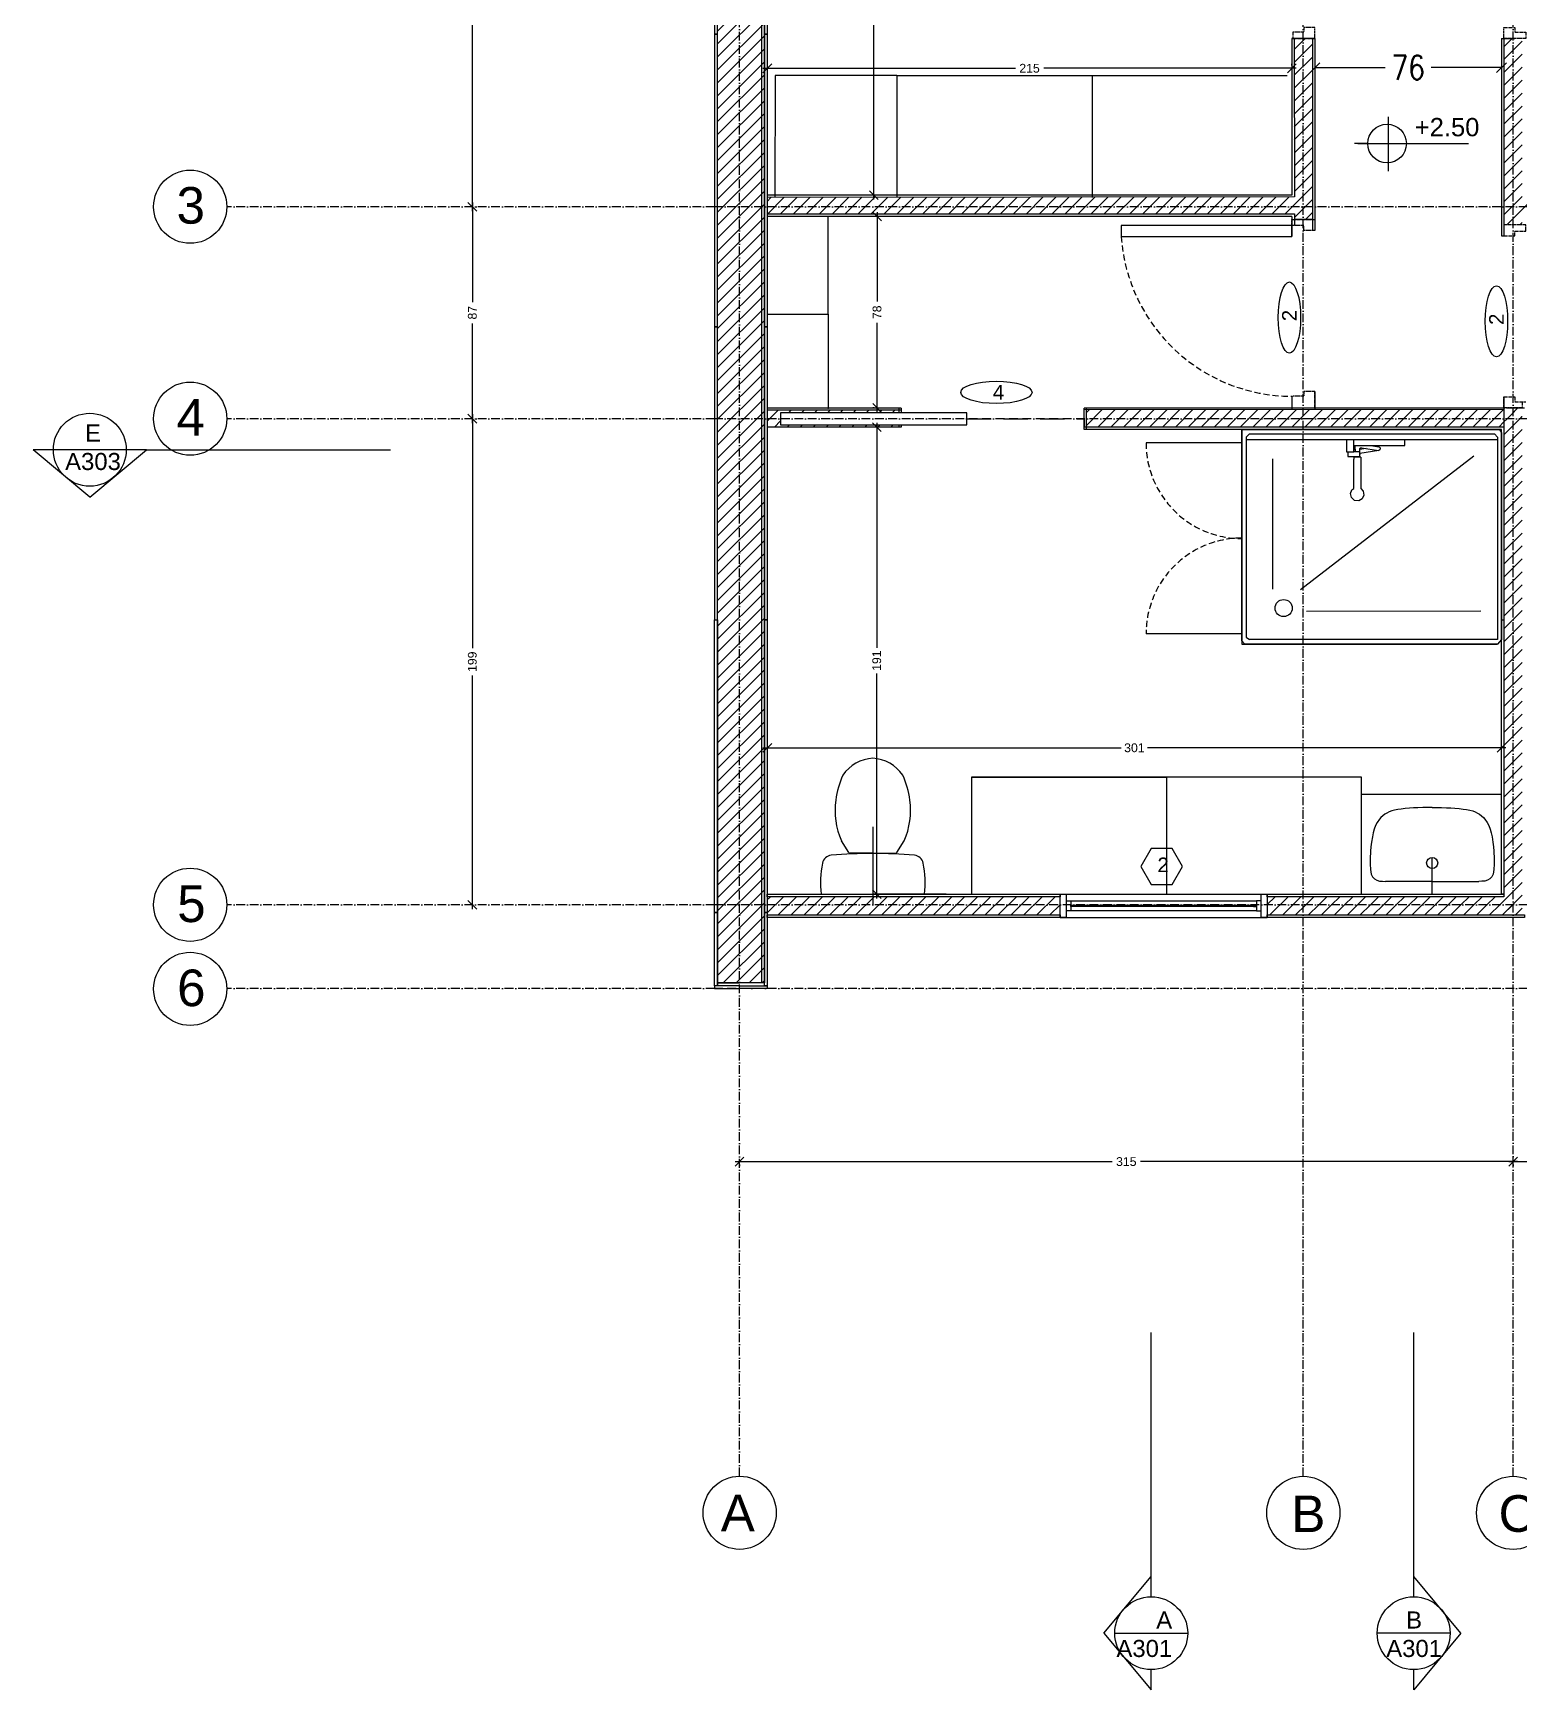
# Model space of a CAD drawing. Header units: centimetres. Extents: x -1332 to 7887, y -608 to 4152.
# Drawn here: x 3345 to 3954, y -608 to 71 of the extents above; entities that cross this region are included whole.
import ezdxf

# ---------------------------------------------------------------- set-up
doc = ezdxf.new("R2010")
doc.units = ezdxf.units.CM
doc.header["$MEASUREMENT"] = 0
for name, pattern in [('ACAD_ISO10W100', [18, 12, -3, 0, -3]), ('CENTER', [2, 1.25, -0.25, 0.25, -0.25]), ('HIDDEN', [0.375, 0.25, -0.125])]:
    doc.linetypes.add(name, pattern=pattern)
doc.layers.get('DEFPOINTS').update_dxf_attribs({"color": 210})
doc.layers.add('ARREDI', color=252, linetype='Continuous', lineweight=18)
doc.layers.add('NUMERAZIONE', color=30, linetype='Continuous', lineweight=5)
for name, color, linetype in [('INFISSI', 130, 'Continuous'), ('quote nuove', 253, 'Continuous'), ('STRUTTURA', 7, 'Continuous')]:
    doc.layers.add(name, color=color, linetype=linetype)
doc.styles.add('ARIAL', font='Arial.ttf')
doc.styles.add('E-ROMANS', font='romans.shx', dxfattribs={"width": 0.8})
doc.styles.get("Standard").update_dxf_attribs({"font": 'Arial.ttf'})
doc.dimstyles.new('Copia di 1', dxfattribs={"dimscale": 0.001, "dimtxt": 10000, "dimasz": 4000, "dimexe": 100, "dimexo": 10000, "dimgap": 0.1, "dimtad": 0, "dimtoh": 1, "dimdec": 0, "dimzin": 0, "dimdsep": 46, "dimtxsty": 'E-ROMANS', "dimblk": 'OBLIQUE', "dimcen": 1.2, "dimclrd": 256, "dimclre": 256, "dimclrt": 256, "dimadec": 0, "dimazin": 0, "dimtfac": 1, "dimtdec": 0, "dimtmove": 1, "dimatfit": 3, "dimldrblk": 'OPEN90', "dimfxl": 1, "dimtfill": 1, "dimtolj": 1, "dimtzin": 0, "dimlwd": 0, "dimarcsym": 0})
doc.dimstyles.new('TICK_36', dxfattribs={"dimtxt": 3.6, "dimasz": 3.6, "dimexe": 1.8, "dimexo": 1.2, "dimgap": 1.8, "dimtad": 0, "dimdec": 0, "dimzin": 0, "dimdsep": 46, "dimtxsty": 'ARIAL', "dimblk": 'OBLIQUE', "dimcen": 1.8, "dimdle": 1.8, "dimclrd": 256, "dimclrt": 256, "dimadec": 0, "dimazin": 0, "dimtfac": 1, "dimtdec": 0, "dimtmove": 1, "dimatfit": 3, "dimldrblk": 'OPEN90', "dimfxl": 1, "dimtfill": 1, "dimtolj": 1, "dimtzin": 0, "dimarcsym": 0})

# ---------------------------------------------------------------- blocks, each defined once
blk = doc.blocks.new('_Oblique')
at = {"color": 0, "linetype": 'ByBlock', "lineweight": -2}
blk.add_line((-0.5, -0.5), (0.5, 0.5), dxfattribs=at)
blk = doc.blocks.new('*D127')
at = {"layer": 'DEFPOINTS', "color": 0, "transparency": 16777216}
for p in [(3634.5, -391.09), (3951.65, -391.09), (3951.65, -391.09)]:
    blk.add_point(p, dxfattribs=at)
at = {"layer": 'quote nuove', "lineweight": -2, "transparency": 16777216}
for p, q in [((3632.7, -391.09), (3787.29, -391.09)), ((3953.45, -391.09), (3798.87, -391.09))]:
    blk.add_line(p, q, dxfattribs=at)
at = {"layer": 'quote nuove', "color": 0, "lineweight": -2, "transparency": 16777216}
for p, q in [((3634.5, -392.29), (3634.5, -392.89)), ((3951.65, -389.89), (3951.65, -389.29))]:
    blk.add_line(p, q, dxfattribs=at)
at = {"layer": 'quote nuove', "lineweight": -2, "transparency": 16777216, "xscale": 3.6, "yscale": 3.6, "zscale": 3.6, "rotation": 180}
blk.add_blockref('_Oblique', (3634.5, -391.09), dxfattribs=at)
at = {"layer": 'quote nuove', "lineweight": -2, "transparency": 16777216, "xscale": 3.6, "yscale": 3.6, "zscale": 3.6}
blk.add_blockref('_Oblique', (3951.65, -391.09), dxfattribs=at)
at = {"layer": 'quote nuove', "lineweight": 0, "transparency": 16777216, "insert": (3793.08, -391.09), "char_height": 3.6, "attachment_point": 5, "style": 'ARIAL', "bg_fill": 3, "box_fill_scale": 1.25, "bg_fill_color": 256, "bg_fill_true_color": 13158600, "bg_fill_transparency": 0}
blk.add_mtext('\\A1;315', dxfattribs=at)
blk = doc.blocks.new('_Open90')
at = {"color": 0, "linetype": 'ByBlock', "lineweight": -2}
for p, q in [((0, 0), (-1, 0)), ((-0.5, 0.5), (0, 0)), ((0, 0), (-0.5, -0.5))]:
    blk.add_line(p, q, dxfattribs=at)
blk = doc.blocks.new('*D128')
at = {"layer": 'DEFPOINTS', "color": 0, "transparency": 16777216}
for p in [(3951.65, -391.09), (4264.42, -391.09), (4264.42, -391.09)]:
    blk.add_point(p, dxfattribs=at)
at = {"layer": 'quote nuove', "lineweight": -2, "transparency": 16777216}
for p, q in [((3949.85, -391.09), (4102.25, -391.09)), ((4266.22, -391.09), (4113.83, -391.09))]:
    blk.add_line(p, q, dxfattribs=at)
at = {"layer": 'quote nuove', "color": 0, "lineweight": -2, "transparency": 16777216}
for p, q in [((3951.65, -392.29), (3951.65, -392.89)), ((4264.42, -389.89), (4264.42, -389.29))]:
    blk.add_line(p, q, dxfattribs=at)
at = {"layer": 'quote nuove', "lineweight": -2, "transparency": 16777216, "xscale": 3.6, "yscale": 3.6, "zscale": 3.6, "rotation": 180}
blk.add_blockref('_Oblique', (3951.65, -391.09), dxfattribs=at)
at = {"layer": 'quote nuove', "lineweight": -2, "transparency": 16777216, "xscale": 3.6, "yscale": 3.6, "zscale": 3.6}
blk.add_blockref('_Oblique', (4264.42, -391.09), dxfattribs=at)
at = {"layer": 'quote nuove', "lineweight": 0, "transparency": 16777216, "insert": (4108.04, -391.09), "char_height": 3.6, "attachment_point": 5, "style": 'ARIAL', "bg_fill": 3, "box_fill_scale": 1.25, "bg_fill_color": 256, "bg_fill_true_color": 13158600, "bg_fill_transparency": 0}
blk.add_mtext('\\A1;315', dxfattribs=at)
blk = doc.blocks.new('*D129')
at = {"layer": 'DEFPOINTS', "color": 0, "transparency": 16777216}
for p in [(3524.98, -86.59), (3524.98, -86.59), (3524.98, -285.84)]:
    blk.add_point(p, dxfattribs=at)
at = {"layer": 'quote nuove', "lineweight": -2, "transparency": 16777216}
for p, q in [((3524.98, -84.79), (3524.98, -180.6)), ((3524.98, -287.64), (3524.98, -191.83))]:
    blk.add_line(p, q, dxfattribs=at)
at = {"layer": 'quote nuove', "color": 0, "lineweight": -2, "transparency": 16777216}
for p, q in [((3526.18, -86.59), (3526.78, -86.59)), ((3523.78, -285.84), (3523.18, -285.84))]:
    blk.add_line(p, q, dxfattribs=at)
at = {"layer": 'quote nuove', "lineweight": -2, "transparency": 16777216, "xscale": 3.6, "yscale": 3.6, "zscale": 3.6}
for p, rotation in [((3524.98, -86.59), 90), ((3524.98, -285.84), 270)]:
    blk.add_blockref('_Oblique', p, dxfattribs=dict(at, rotation=rotation))
at = {"layer": 'quote nuove', "lineweight": 0, "transparency": 16777216, "insert": (3524.98, -186.21), "char_height": 3.6, "attachment_point": 5, "rotation": 90, "style": 'ARIAL', "bg_fill": 3, "box_fill_scale": 1.25, "bg_fill_color": 256, "bg_fill_true_color": 13158600, "bg_fill_transparency": 0}
blk.add_mtext('\\A1;199', dxfattribs=at)
blk = doc.blocks.new('*D130')
at = {"layer": 'DEFPOINTS', "color": 0, "transparency": 16777216}
for p in [(3524.98, 0.29), (3524.98, 0.29), (3524.98, -86.59)]:
    blk.add_point(p, dxfattribs=at)
at = {"layer": 'quote nuove', "color": 0, "lineweight": -2, "transparency": 16777216}
for p, q in [((3523.78, 0.29), (3523.18, 0.29)), ((3523.78, -86.59), (3523.18, -86.59))]:
    blk.add_line(p, q, dxfattribs=at)
at = {"layer": 'quote nuove', "lineweight": -2, "transparency": 16777216}
for p, q in [((3524.98, 2.09), (3524.98, -38.77)), ((3524.98, -88.39), (3524.98, -47.53))]:
    blk.add_line(p, q, dxfattribs=at)
at = {"layer": 'quote nuove', "lineweight": -2, "transparency": 16777216, "xscale": 3.6, "yscale": 3.6, "zscale": 3.6}
for p, rotation in [((3524.98, 0.29), 90), ((3524.98, -86.59), 270)]:
    blk.add_blockref('_Oblique', p, dxfattribs=dict(at, rotation=rotation))
at = {"layer": 'quote nuove', "lineweight": 0, "transparency": 16777216, "insert": (3524.98, -43.15), "char_height": 3.6, "attachment_point": 5, "rotation": 90, "style": 'ARIAL', "bg_fill": 3, "box_fill_scale": 1.25, "bg_fill_color": 256, "bg_fill_true_color": 13158600, "bg_fill_transparency": 0}
blk.add_mtext('\\A1;87', dxfattribs=at)
blk = doc.blocks.new('*D131')
at = {"layer": 'DEFPOINTS', "color": 0, "transparency": 16777216}
for p in [(3524.98, 405.96), (3524.98, 405.96), (3524.98, 0.29)]:
    blk.add_point(p, dxfattribs=at)
at = {"layer": 'quote nuove', "lineweight": -2, "transparency": 16777216}
for p, q in [((3524.98, 407.76), (3524.98, 208.97)), ((3524.98, -1.51), (3524.98, 197.28))]:
    blk.add_line(p, q, dxfattribs=at)
at = {"layer": 'quote nuove', "color": 0, "lineweight": -2, "transparency": 16777216}
for p, q in [((3523.78, 405.96), (3523.18, 405.96)), ((3526.18, 0.29), (3526.78, 0.29))]:
    blk.add_line(p, q, dxfattribs=at)
at = {"layer": 'quote nuove', "lineweight": -2, "transparency": 16777216, "xscale": 3.6, "yscale": 3.6, "zscale": 3.6}
for p, rotation in [((3524.98, 405.96), 90), ((3524.98, 0.29), 270)]:
    blk.add_blockref('_Oblique', p, dxfattribs=dict(at, rotation=rotation))
at = {"layer": 'quote nuove', "lineweight": 0, "transparency": 16777216, "insert": (3524.98, 203.12), "char_height": 3.6, "attachment_point": 5, "rotation": 90, "style": 'ARIAL', "bg_fill": 3, "box_fill_scale": 1.25, "bg_fill_color": 256, "bg_fill_true_color": 13158600, "bg_fill_transparency": 0}
blk.add_mtext('\\A1;406', dxfattribs=at)
blk = doc.blocks.new('*D175')
at = {"layer": 'DEFPOINTS', "color": 0, "transparency": 16777216}
for p in [(3690.78, -90.02), (3700.77, -90.02), (3720.43, -281.49)]:
    blk.add_point(p, dxfattribs=at)
at = {"layer": 'quote nuove', "lineweight": -2, "transparency": 16777216}
for p, q in [((3690.78, -88.22), (3690.78, -180.5)), ((3690.78, -283.29), (3690.78, -191.02))]:
    blk.add_line(p, q, dxfattribs=at)
at = {"layer": 'quote nuove', "color": 0, "lineweight": -2, "transparency": 16777216}
for p, q in [((3699.57, -90.02), (3688.98, -90.02)), ((3719.23, -281.49), (3688.98, -281.49))]:
    blk.add_line(p, q, dxfattribs=at)
at = {"layer": 'quote nuove', "lineweight": -2, "transparency": 16777216, "xscale": 3.6, "yscale": 3.6, "zscale": 3.6}
for p, rotation in [((3690.78, -90.02), 90), ((3690.78, -281.49), 270)]:
    blk.add_blockref('_Oblique', p, dxfattribs=dict(at, rotation=rotation))
at = {"layer": 'quote nuove', "lineweight": 0, "transparency": 16777216, "insert": (3690.78, -185.76), "char_height": 3.6, "attachment_point": 5, "rotation": 90, "style": 'ARIAL', "bg_fill": 3, "box_fill_scale": 1.25, "bg_fill_color": 256, "bg_fill_true_color": 13158600, "bg_fill_transparency": 0}
blk.add_mtext('\\A1;191', dxfattribs=at)
blk = doc.blocks.new('*D176')
at = {"layer": 'DEFPOINTS', "color": 0, "transparency": 16777216}
for p in [(3690.9, -3.75), (3690.9, -3.75), (3690.9, -82.2)]:
    blk.add_point(p, dxfattribs=at)
at = {"layer": 'quote nuove', "color": 0, "lineweight": -2, "transparency": 16777216}
for p, q in [((3689.7, -3.75), (3689.1, -3.75)), ((3689.7, -82.2), (3689.1, -82.2))]:
    blk.add_line(p, q, dxfattribs=at)
at = {"layer": 'quote nuove', "lineweight": -2, "transparency": 16777216}
for p, q in [((3690.9, -1.95), (3690.9, -38.61)), ((3690.9, -84), (3690.9, -47.34))]:
    blk.add_line(p, q, dxfattribs=at)
at = {"layer": 'quote nuove', "lineweight": -2, "transparency": 16777216, "xscale": 3.6, "yscale": 3.6, "zscale": 3.6}
for p, rotation in [((3690.9, -3.75), 90), ((3690.9, -82.2), 270)]:
    blk.add_blockref('_Oblique', p, dxfattribs=dict(at, rotation=rotation))
at = {"layer": 'quote nuove', "lineweight": 0, "transparency": 16777216, "insert": (3690.9, -42.98), "char_height": 3.6, "attachment_point": 5, "rotation": 90, "style": 'ARIAL', "bg_fill": 3, "box_fill_scale": 1.25, "bg_fill_color": 256, "bg_fill_true_color": 13158600, "bg_fill_transparency": 0}
blk.add_mtext('\\A1;78', dxfattribs=at)
blk = doc.blocks.new('*D177')
at = {"layer": 'DEFPOINTS', "color": 0, "transparency": 16777216}
for p in [(3689.57, 401.21), (3689.57, 401.21), (3689.57, 5.03)]:
    blk.add_point(p, dxfattribs=at)
at = {"layer": 'quote nuove', "color": 0, "lineweight": -2, "transparency": 16777216}
for p, q in [((3688.37, 401.21), (3687.77, 401.21)), ((3688.37, 5.03), (3687.77, 5.03))]:
    blk.add_line(p, q, dxfattribs=at)
at = {"layer": 'quote nuove', "lineweight": -2, "transparency": 16777216}
for p, q in [((3689.57, 403.01), (3689.57, 208.9)), ((3689.57, 3.23), (3689.57, 197.35))]:
    blk.add_line(p, q, dxfattribs=at)
at = {"layer": 'quote nuove', "lineweight": -2, "transparency": 16777216, "xscale": 3.6, "yscale": 3.6, "zscale": 3.6}
for p, rotation in [((3689.57, 401.21), 90), ((3689.57, 5.03), 270)]:
    blk.add_blockref('_Oblique', p, dxfattribs=dict(at, rotation=rotation))
at = {"layer": 'quote nuove', "lineweight": 0, "transparency": 16777216, "insert": (3689.57, 203.12), "char_height": 3.6, "attachment_point": 5, "rotation": 90, "style": 'ARIAL', "bg_fill": 3, "box_fill_scale": 1.25, "bg_fill_color": 256, "bg_fill_true_color": 13158600, "bg_fill_transparency": 0}
blk.add_mtext('\\A1;396', dxfattribs=at)
blk = doc.blocks.new('*D178')
at = {"layer": 'DEFPOINTS', "color": 0, "transparency": 16777216}
for p in [(3645.9, 64.65), (3860.92, 57.02), (3860.92, 57.02)]:
    blk.add_point(p, dxfattribs=at)
at = {"layer": 'quote nuove', "color": 0, "lineweight": -2, "transparency": 16777216}
for p, q in [((3645.9, 63.45), (3645.9, 55.22)), ((3860.92, 58.22), (3860.92, 58.82))]:
    blk.add_line(p, q, dxfattribs=at)
at = {"layer": 'quote nuove', "lineweight": -2, "transparency": 16777216}
for p, q in [((3644.1, 57.02), (3747.59, 57.02)), ((3862.72, 57.02), (3759.23, 57.02))]:
    blk.add_line(p, q, dxfattribs=at)
at = {"layer": 'quote nuove', "lineweight": -2, "transparency": 16777216, "xscale": 3.6, "yscale": 3.6, "zscale": 3.6, "rotation": 180}
blk.add_blockref('_Oblique', (3645.9, 57.02), dxfattribs=at)
at = {"layer": 'quote nuove', "lineweight": -2, "transparency": 16777216, "xscale": 3.6, "yscale": 3.6, "zscale": 3.6}
blk.add_blockref('_Oblique', (3860.92, 57.02), dxfattribs=at)
at = {"layer": 'quote nuove', "lineweight": 0, "transparency": 16777216, "insert": (3753.41, 57.02), "char_height": 3.6, "attachment_point": 5, "style": 'ARIAL', "bg_fill": 3, "box_fill_scale": 1.25, "bg_fill_color": 256, "bg_fill_true_color": 13158600, "bg_fill_transparency": 0}
blk.add_mtext('\\A1;215', dxfattribs=at)
blk = doc.blocks.new('*D179')
at = {"layer": 'ARREDI', "lineweight": -2, "transparency": 16777216}
for p, q in [((3870.41, 67.31), (3870.41, 57.41)), ((3946.9, 67.31), (3946.9, 57.41))]:
    blk.add_line(p, q, dxfattribs=at)
at = {"layer": 'ARREDI', "lineweight": 0, "transparency": 16777216}
for p, q in [((3870.41, 57.31), (3902.18, 57.31)), ((3946.9, 57.31), (3915.13, 57.31))]:
    blk.add_line(p, q, dxfattribs=at)
at = {"layer": 'DEFPOINTS', "color": 0, "transparency": 16777216}
for p in [(3870.41, 57.31), (3946.9, 57.31), (3946.9, 57.31)]:
    blk.add_point(p, dxfattribs=at)
at = {"layer": 'ARREDI', "lineweight": 0, "transparency": 16777216, "xscale": 4, "yscale": 4, "zscale": 4, "rotation": 180}
blk.add_blockref('_Oblique', (3870.41, 57.31), dxfattribs=at)
at = {"layer": 'ARREDI', "lineweight": 0, "transparency": 16777216, "xscale": 4, "yscale": 4, "zscale": 4}
blk.add_blockref('_Oblique', (3946.9, 57.31), dxfattribs=at)
at = {"layer": 'ARREDI', "transparency": 16777216, "insert": (3908.66, 57.31), "char_height": 10, "attachment_point": 5, "style": 'E-ROMANS', "bg_fill": 3, "box_fill_scale": 1.25, "bg_fill_color": 256, "bg_fill_true_color": 13158600, "bg_fill_transparency": 0}
blk.add_mtext('\\A1;76', dxfattribs=at)
blk = doc.blocks.new('*D191')
at = {"layer": 'DEFPOINTS', "color": 0, "transparency": 16777216}
for p in [(3645.9, -221.49), (3645.9, -221.49), (3946.9, -221.49)]:
    blk.add_point(p, dxfattribs=at)
at = {"layer": 'quote nuove', "lineweight": -2, "transparency": 16777216}
for p, q in [((3644.1, -221.49), (3790.98, -221.49)), ((3948.7, -221.49), (3801.83, -221.49))]:
    blk.add_line(p, q, dxfattribs=at)
at = {"layer": 'quote nuove', "color": 0, "lineweight": -2, "transparency": 16777216}
for p, q in [((3645.9, -222.69), (3645.9, -223.29)), ((3946.9, -220.29), (3946.9, -219.69))]:
    blk.add_line(p, q, dxfattribs=at)
at = {"layer": 'quote nuove', "lineweight": -2, "transparency": 16777216, "xscale": 3.6, "yscale": 3.6, "zscale": 3.6, "rotation": 180}
blk.add_blockref('_Oblique', (3645.9, -221.49), dxfattribs=at)
at = {"layer": 'quote nuove', "lineweight": -2, "transparency": 16777216, "xscale": 3.6, "yscale": 3.6, "zscale": 3.6}
blk.add_blockref('_Oblique', (3946.9, -221.49), dxfattribs=at)
at = {"layer": 'quote nuove', "transparency": 16777216, "insert": (3796.4, -221.49), "char_height": 3.6, "attachment_point": 5, "style": 'ARIAL', "bg_fill": 3, "box_fill_scale": 1.25, "bg_fill_color": 256, "bg_fill_true_color": 13158600, "bg_fill_transparency": 0}
blk.add_mtext('\\A1;301', dxfattribs=at)

msp = doc.modelspace()

# ---------------------------------------------------------------- hatches: boundary and pattern name
at = {"layer": 'ARREDI'}
h = msp.add_hatch(dxfattribs=at)
h.set_pattern_fill('ANSI31', color=0, scale=30)
h.paths.add_polyline_path([(3651.37, -84.15), (3699.94, -84.15), (3699.94, -83.09), (3645.9, -83.15), (3645.9, -86.59), (3651.37, -86.59)])
h.paths.add_polyline_path([(3651.37, -86.59), (3645.9, -86.59), (3645.9, -90.02), (3699.94, -90.02), (3699.94, -89.11), (3651.37, -89.11)])
h.paths.add_polyline_path([(3865.65, -82.92), (3776.61, -83.01), (3776.61, -86.59), (3865.65, -86.59)])
h.paths.add_polyline_path([(3865.65, -86.59), (3776.61, -86.59), (3776.61, -90.02), (3865.65, -90.03)])
h.paths.add_polyline_path([(3947.9, -86.59), (3865.65, -86.59), (3865.65, -90.03), (3947.9, -90.03)])
h.paths.add_polyline_path([(3947.9, -82.83), (3865.65, -82.92), (3865.65, -86.59), (3947.9, -86.59)])
h.paths.add_polyline_path([(3955.4, -82.17), (3951.65, -82.17), (3951.65, -86.59), (3955.4, -86.59)])
h.paths.add_polyline_path([(3951.65, -82.17), (3947.9, -82.17), (3947.9, -86.59), (3951.65, -86.59)])
h.paths.add_polyline_path([(3951.65, -285.84), (3865.65, -285.84), (3865.65, -289.99), (3951.65, -289.99)])
h.paths.add_polyline_path([(3955.4, -285.84), (3951.65, -285.84), (3951.65, -289.99), (3955.4, -289.99)])
h.paths.add_polyline_path([(3865.65, -285.84), (3850.9, -285.84), (3850.9, -289.99), (3865.65, -289.99)])
h.paths.add_polyline_path([(3865.65, -282.49), (3850.9, -282.49), (3850.9, -285.84), (3865.65, -285.84)])
h.paths.add_polyline_path([(3765.9, -285.84), (3645.9, -285.84), (3645.9, -288.99), (3645.9, -289.99), (3765.9, -289.99)])
h.paths.add_polyline_path([(3765.9, -282.49), (3689.16, -282.49), (3689.16, -285.84), (3765.9, -285.84)])
h.paths.add_polyline_path([(3689.16, -282.49), (3645.9, -282.49), (3645.9, -285.84), (3689.16, -285.84)])
h.paths.add_polyline_path([(3951.65, 0.29), (3947.9, 0.29), (3947.9, -7.17), (3951.65, -7.17)])
h.paths.add_polyline_path([(3951.65, 69.29), (3947.9, 69.29), (3947.9, 0.29), (3951.65, 0.29)])
h.paths.add_polyline_path([(4254.2, 4.01), (3955.4, 4.01), (3955.4, 6.01), (3955.4, 69.29), (3951.65, 69.29), (3951.65, 0.29), (4254.2, 0.29)])
h.paths.add_polyline_path([(4254.2, 0.29), (3951.65, 0.29), (3951.65, -7.17), (3955.4, -7.17), (3955.4, -4.49), (3955.4, -3.49), (4254.2, -3.49)])
h.paths.add_polyline_path([(4089.78, -3.49), (4089.78, 3.01)])
h = msp.add_hatch(dxfattribs=at)
h.set_pattern_fill('ANSI31', color=0, scale=30)
h.paths.add_polyline_path([(3947.9, -282.49), (3865.65, -282.49), (3865.65, -285.84), (3947.9, -285.84)])
h.paths.add_polyline_path([(3955.4, -82.83), (3951.65, -82.83), (3951.65, -285.84), (3955.4, -285.84)])
h.paths.add_polyline_path([(3951.65, -86.59), (3947.9, -86.59), (3947.9, -168.99), (3947.9, -281.49), (3947.9, -289.99), (3951.65, -289.99)])
at = {"layer": 'INFISSI'}
h = msp.add_hatch(dxfattribs=at)
h.set_pattern_fill('ANSI31', color=0, scale=30)
h.paths.add_polyline_path([(3865.65, 69.29), (3861.9, 69.29), (3862, 4.34), (3645.83, 4.02), (3645.83, 0.29), (3865.65, 0.29)])
h.paths.add_polyline_path([(3865.65, 0.29), (3645.83, 0.29), (3645.84, -2.75), (3862.01, -2.75), (3862.01, -4.9), (3865.65, -4.9)])
h.paths.add_polyline_path([(3869.4, 69.29), (3865.65, 69.29), (3865.65, 0.29), (3869.4, 0.29)])
h.paths.add_polyline_path([(3869.4, 0.29), (3865.65, 0.29), (3865.65, -4.9), (3869.4, -4.9)])
at = {"layer": 'STRUTTURA'}
h = msp.add_hatch(dxfattribs=at)
h.set_pattern_fill('ANSI31', color=0, scale=30)
h.paths.add_polyline_path([(3644.7, 429.82), (3625.5, 429.81), (3625.5, -317.79), (3644.7, -317.79)])

# ---------------------------------------------------------------- linework, layer by layer
at = {"layer": 'ARREDI', "lineweight": 0}
for p, q in [((3649.06, 54.03), (3649.05, 4.04)), ((3699.06, 54.03), (3649.06, 54.03)), ((3699.06, 54.03), (3699.05, 4.03)), ((3699.06, 54.03), (3859.06, 54.03)), ((3699.06, 54.03), (3779.06, 54.03)), ((3779.06, 54.03), (3779.05, 4.02))]:
    msp.add_line(p, q, dxfattribs=at)
at = {"layer": 'ARREDI'}
for p, q in [((3670.9, -43.75), (3670.9, -3.75)), ((3645.9, -43.75), (3670.9, -43.75)), ((3670.9, -43.75), (3670.9, -82.21)), ((3840.41, -90.99), (3840.41, -178.99)), ((3842.27, -94.18), (3843.58, -92.86)), ((3842.27, -94.18), (3842.27, -176.17)), ((3843.58, -92.86), (3943.98, -92.86)), ((3945.29, -94.18), (3943.98, -92.86)), ((3945.29, -94.18), (3945.29, -177.11)), ((3840.41, -96.5), (3801.18, -96.5)), ((3842.27, -95.14), (3945.29, -95.14)), ((3883.39, -95.14), (3883.39, -100.14)), ((3883.39, -100.14), (3886.39, -100.14)), ((3883.89, -100.14), (3883.89, -102.14)), ((3886.39, -100.14), (3886.39, -95.14)), ((3886.39, -97.64), (3907.25, -97.64)), ((3886.48, -99.38), (3886.39, -99.32)), ((3888.89, -100.14), (3886.39, -100.14)), ((3886.69, -99.42), (3886.48, -99.38)), ((3886.93, -99.38), (3886.69, -99.42)), ((3886.93, -99.03), (3886.93, -97.71)), ((3886.93, -99.03), (3886.93, -100.14)), ((3888.75, -98.93), (3888.63, -99.39)), ((3888.63, -99.39), (3888.63, -100.14)), ((3891.39, -98.81), (3888.68, -99.19)), ((3889.11, -98.62), (3888.75, -98.93)), ((3896.62, -99.6), (3888.89, -100.83)), ((3888.89, -102.14), (3888.89, -100.14)), ((3889.08, -101.12), (3888.89, -101.18)), ((3889.5, -98.54), (3889.11, -98.62)), ((3889.5, -98.54), (3896.51, -99.56)), ((3893.29, -97.64), (3896.57, -98.12)), ((3896.57, -98.12), (3896.89, -98.24)), ((3896.96, -99.39), (3896.62, -99.59)), ((3896.62, -99.59), (3896.62, -99.6)), ((3896.89, -98.24), (3897.12, -98.51)), ((3897.15, -99.13), (3896.96, -99.39)), ((3897.12, -98.51), (3897.19, -98.83)), ((3897.19, -98.83), (3897.15, -99.13)), ((3907.25, -97.64), (3907.25, -95.14)), ((3852.96, -103.09), (3852.96, -156.47)), ((3935.5, -101.93), (3864.55, -156.69)), ((3883.89, -102.14), (3885.89, -102.14)), ((3885.89, -102.14), (3888.89, -102.14)), ((3886.39, -102.36), (3886.39, -103.16)), ((3889.19, -102.36), (3886.39, -102.36)), ((3886.39, -115.14), (3886.39, -103.16)), ((3886.92, -102.36), (3886.93, -102.35)), ((3886.93, -102.14), (3886.93, -102.36)), ((3888.63, -102.14), (3888.63, -102.36)), ((3889.19, -102.36), (3889.19, -115.14)), ((3885.58, -115.76), (3886.39, -115.14)), ((3889.19, -115.14), (3890.24, -116.32)), ((3885.01, -117.19), (3885.58, -115.76)), ((3885.38, -118.89), (3885.01, -117.19)), ((3886.66, -120.05), (3885.38, -118.89)), ((3888.37, -120.21), (3886.66, -120.05)), ((3889.74, -119.5), (3888.37, -120.21)), ((3890.51, -117.98), (3889.74, -119.5)), ((3890.24, -116.32), (3890.51, -117.98)), ((3938.43, -165.51), (3866.99, -165.59)), ((3840.41, -174.76), (3801.18, -174.76)), ((3842.27, -176.17), (3843.58, -177.11)), ((3840.41, -178.99), (3945.29, -178.99)), ((3945.32, -177.11), (3843.58, -177.11)), ((3769.55, -233.49), (3729.55, -233.49)), ((3729.55, -233.49), (3729.55, -281.49)), ((3729.55, -233.49), (3809.55, -233.49)), ((3889.55, -233.49), (3769.55, -233.49)), ((3809.55, -233.49), (3809.55, -281.49)), ((3889.55, -281.49), (3889.55, -233.49)), ((3889.55, -281.49), (3889.55, -240.49)), ((3889.55, -240.49), (3946.9, -240.49)), ((3896.88, -250.72), (3895.92, -252.05)), ((3896.88, -250.72), (3895.92, -252.05)), ((3897.49, -250.04), (3896.88, -250.72)), ((3897.49, -250.04), (3896.88, -250.72)), ((3898.22, -249.37), (3897.49, -250.04)), ((3898.22, -249.37), (3897.49, -250.04)), ((3899.06, -248.74), (3898.22, -249.37)), ((3899.06, -248.74), (3898.22, -249.37)), ((3899.93, -248.2), (3899.06, -248.74)), ((3899.93, -248.2), (3899.06, -248.74)), ((3900.86, -247.73), (3899.93, -248.2)), ((3900.86, -247.73), (3899.93, -248.2)), ((3901.88, -247.35), (3900.86, -247.73)), ((3901.88, -247.35), (3900.86, -247.73)), ((3903.06, -247.04), (3901.88, -247.35)), ((3903.06, -247.04), (3901.88, -247.35)), ((3904.35, -246.79), (3903.06, -247.04)), ((3904.35, -246.79), (3903.06, -247.04)), ((3905.83, -246.56), (3904.35, -246.79)), ((3905.83, -246.56), (3904.35, -246.79)), ((3907.46, -246.36), (3905.83, -246.56)), ((3907.46, -246.36), (3905.83, -246.56)), ((3909.21, -246.22), (3907.46, -246.36)), ((3910.83, -246.12), (3909.21, -246.22)), ((3912.67, -246.04), (3910.83, -246.12)), ((3914.62, -245.97), (3912.67, -246.04)), ((3916.75, -245.93), (3914.62, -245.97)), ((3918.49, -245.92), (3916.75, -245.93)), ((3918.49, -245.92), (3920.22, -245.93)), ((3920.22, -245.93), (3922.35, -245.97)), ((3922.35, -245.97), (3924.3, -246.04)), ((3924.3, -246.04), (3926.14, -246.12)), ((3926.14, -246.12), (3927.76, -246.22)), ((3927.76, -246.22), (3929.51, -246.36)), ((3929.51, -246.36), (3931.14, -246.56)), ((3931.14, -246.56), (3932.62, -246.79)), ((3932.62, -246.79), (3933.91, -247.04)), ((3932.62, -246.79), (3933.91, -247.04)), ((3933.91, -247.04), (3935.09, -247.35)), ((3933.91, -247.04), (3935.09, -247.35)), ((3935.09, -247.35), (3936.11, -247.73)), ((3935.09, -247.35), (3936.11, -247.73)), ((3936.11, -247.73), (3937.05, -248.2)), ((3936.11, -247.73), (3937.05, -248.2)), ((3937.05, -248.2), (3937.91, -248.74)), ((3937.05, -248.2), (3937.91, -248.74)), ((3937.91, -248.74), (3938.75, -249.37)), ((3937.91, -248.74), (3938.75, -249.37)), ((3938.75, -249.37), (3939.48, -250.04)), ((3938.75, -249.37), (3939.48, -250.04)), ((3939.48, -250.04), (3940.09, -250.72)), ((3939.48, -250.04), (3940.09, -250.72)), ((3940.09, -250.72), (3941.05, -252.05)), ((3940.09, -250.72), (3941.05, -252.05)), ((3689.16, -253.88), (3689.16, -285.78)), ((3893.96, -258.03), (3893.59, -260.15)), ((3893.96, -258.03), (3893.59, -260.15)), ((3894.34, -256.34), (3893.96, -258.03)), ((3894.34, -256.34), (3893.96, -258.03)), ((3894.73, -254.81), (3894.34, -256.34)), ((3894.73, -254.81), (3894.34, -256.34)), ((3895.26, -253.32), (3894.73, -254.81)), ((3895.26, -253.32), (3894.73, -254.81)), ((3895.92, -252.05), (3895.26, -253.32)), ((3895.92, -252.05), (3895.26, -253.32)), ((3941.05, -252.05), (3941.71, -253.32)), ((3941.05, -252.05), (3941.71, -253.32)), ((3941.71, -253.32), (3942.24, -254.81)), ((3941.71, -253.32), (3942.24, -254.81)), ((3942.24, -254.81), (3942.64, -256.34)), ((3942.24, -254.81), (3942.64, -256.34)), ((3942.64, -256.34), (3943.01, -258.03)), ((3942.64, -256.34), (3943.01, -258.03)), ((3943.01, -258.03), (3943.38, -260.15)), ((3943.01, -258.03), (3943.38, -260.15)), ((3679.27, -264.42), (3676.35, -259.59)), ((3689.16, -264.69), (3679.71, -264.69)), ((3689.16, -264.69), (3698.61, -264.69)), ((3699.05, -264.42), (3701.97, -259.59)), ((3893.19, -263.83), (3893.09, -266.93)), ((3893.19, -263.83), (3893.09, -266.93)), ((3893.35, -262.01), (3893.19, -263.83)), ((3893.35, -262.01), (3893.19, -263.83)), ((3893.59, -260.15), (3893.35, -262.01)), ((3893.59, -260.15), (3893.35, -262.01)), ((3943.38, -260.15), (3943.62, -262.01)), ((3943.38, -260.15), (3943.62, -262.01)), ((3943.62, -262.01), (3943.78, -263.83)), ((3943.62, -262.01), (3943.78, -263.83)), ((3943.78, -263.83), (3943.89, -266.93)), ((3943.78, -263.83), (3943.89, -266.93)), ((3893.09, -266.93), (3893.11, -269.13)), ((3893.09, -266.93), (3893.11, -269.13)), ((3893.11, -269.13), (3893.25, -271.42)), ((3893.11, -269.13), (3893.25, -271.42)), ((3893.25, -271.42), (3893.49, -273.21)), ((3893.25, -271.42), (3893.49, -273.21)), ((3918.49, -281.49), (3918.49, -266.4)), ((3943.72, -271.42), (3943.48, -273.21)), ((3943.72, -271.42), (3943.48, -273.21)), ((3943.86, -269.13), (3943.72, -271.42)), ((3943.86, -269.13), (3943.72, -271.42)), ((3943.89, -266.93), (3943.86, -269.13)), ((3943.89, -266.93), (3943.86, -269.13)), ((3893.49, -273.21), (3894.05, -274.4)), ((3893.49, -273.21), (3894.05, -274.4)), ((3894.05, -274.4), (3894.82, -275.23)), ((3894.05, -274.4), (3894.82, -275.23)), ((3894.82, -275.23), (3895.76, -275.79)), ((3894.82, -275.23), (3895.76, -275.79)), ((3895.76, -275.79), (3896.95, -276.1)), ((3895.76, -275.79), (3896.95, -276.1)), ((3896.95, -276.1), (3898.14, -276.19)), ((3896.95, -276.1), (3898.14, -276.19)), ((3898.14, -276.19), (3899.38, -276.22)), ((3898.14, -276.19), (3899.38, -276.22)), ((3918.49, -276.22), (3899.38, -276.22)), ((3918.49, -276.22), (3899.38, -276.22)), ((3918.49, -276.22), (3937.59, -276.22)), ((3918.49, -276.22), (3937.59, -276.22)), ((3938.84, -276.19), (3937.59, -276.22)), ((3938.84, -276.19), (3937.59, -276.22)), ((3940.03, -276.1), (3938.84, -276.19)), ((3940.03, -276.1), (3938.84, -276.19)), ((3941.21, -275.79), (3940.03, -276.1)), ((3941.21, -275.79), (3940.03, -276.1)), ((3942.15, -275.23), (3941.21, -275.79)), ((3942.15, -275.23), (3941.21, -275.79)), ((3942.92, -274.4), (3942.15, -275.23)), ((3942.92, -274.4), (3942.15, -275.23)), ((3943.48, -273.21), (3942.92, -274.4)), ((3943.48, -273.21), (3942.92, -274.4))]:
    msp.add_line(p, q, dxfattribs=at)
msp.add_lwpolyline([(3840.41, -177.66), (3840.41, -90.99), (3873.69, -91), (3904.29, -91), (3904.29, -91.02), (3908.47, -91.02), (3908.47, -91), (3946.06, -91), (3946.87, -92.32), (3946.87, -177.11), (3945.29, -178.99), (3841.72, -178.99)], close=True, dxfattribs=at)
for centre, radius in [((3857.59, -164.2), 3.5), ((3918.49, -268.68), 2.28)]:
    msp.add_circle(centre, radius, dxfattribs=at)
at = {"layer": 'ARREDI', "linetype": 'HIDDEN', "lineweight": -2, "ltscale": 10}
for centre, start, end in [((3840.41, -96.5), 180, 270), ((3840.41, -174.76), 90, 180)]:
    msp.add_arc(centre, 39.23, start, end, dxfattribs=at)
at = {"layer": 'ARREDI'}
for centre, radius, start, end in [((3689.89, -241.43), 15.66, 92.65515, 146.02113), ((3688.43, -241.43), 15.66, 33.97887, 87.34485), ((3709.47, -247.53), 35.81, 155.47558, 172.55676), ((3668.85, -247.53), 35.81, 7.44324, 24.52442), ((3703.66, -247.18), 30, 171.79307, 204.43818), ((3674.66, -247.18), 30, 335.56182, 8.20693), ((3689.16, -463.2), 198.42, 85.05973, 94.94027), ((3679.71, -264.19), 0.5, 208.0226, 270), ((3698.61, -264.19), 0.5, 270, 331.9774), ((3710.63, -276.75), 42.9, 169.25484, 186.3359), ((3672.42, -269.5), 4, 94.94027, 169.25484), ((3705.9, -269.5), 4, 10.74516, 85.05973), ((3667.69, -276.75), 42.9, 353.6641, 10.74516)]:
    msp.add_arc(centre, radius, start, end, dxfattribs=at)
at = {"layer": 'INFISSI', "linetype": 'HIDDEN', "ltscale": 40}
msp.add_line((3727.74, -86.63), (3775.77, -86.64), dxfattribs=at)
at = {"layer": 'INFISSI', "color": 4, "lineweight": 0}
for p, q in [((3765.9, -281.49), (3850.9, -281.49)), ((3768.4, -284.23), (3770.4, -284.23)), ((3770.4, -284.23), (3770.4, -288.23)), ((3770.4, -284.23), (3846.4, -284.23)), ((3848.4, -284.23), (3846.4, -284.23)), ((3846.4, -284.23), (3846.4, -288.23)), ((3846.4, -284.23), (3846.4, -288.23)), ((3848.4, -286.23), (3848.4, -284.23)), ((3765.9, -291.09), (3850.9, -291.09)), ((3770.4, -288.23), (3768.4, -288.23)), ((3770.4, -286.48), (3770.4, -285.98)), ((3770.4, -285.98), (3846.4, -285.98)), ((3846.4, -286.48), (3770.4, -286.48)), ((3846.4, -288.23), (3770.4, -288.23)), ((3846.4, -285.98), (3845.22, -285.98)), ((3845.22, -286.48), (3846.4, -286.48)), ((3846.4, -286.23), (3846.4, -285.98)), ((3846.4, -288.23), (3848.4, -288.23))]:
    msp.add_line(p, q, dxfattribs=at)
at = {"layer": 'INFISSI', "color": 4, "linetype": 'CENTER', "lineweight": 0}
for points in [[(3861.4, 71.79), (3861.4, 69.29), (3870.4, 69.29), (3870.4, 73.79), (3865.9, 73.79), (3865.9, 71.79), (3861.4, 71.79)], [(3956.9, 71.79), (3956.9, 69.29), (3947.9, 69.29), (3947.9, 73.79), (3952.4, 73.79), (3952.4, 71.79), (3956.9, 71.79)], [(3861.01, -7.4), (3861.01, -4.9), (3870.4, -4.9), (3870.4, -9.4), (3865.9, -9.4), (3865.9, -7.4), (3861.4, -7.4)], [(3956.9, -9.67), (3956.9, -7.17), (3947.9, -7.17), (3947.9, -11.67), (3952.4, -11.67), (3952.4, -9.67), (3956.9, -9.67)], [(3861.01, -77.4), (3861.01, -82.2), (3870.4, -82.2), (3870.4, -75.4), (3865.9, -75.4), (3865.9, -77.4), (3861.4, -77.4)], [(3955.4, -79.67), (3955.4, -82.17), (3947.9, -82.17), (3947.9, -77.67), (3952.4, -77.67), (3952.4, -79.67), (3956.9, -79.67)]]:
    msp.add_lwpolyline(points, dxfattribs=at)
at = {"layer": 'INFISSI', "color": 4, "linetype": 'Continuous', "lineweight": 0}
msp.add_lwpolyline([(3791.01, -11.9), (3861.01, -11.9), (3861.01, -7.4), (3791.01, -7.4), (3791.01, -11.9)], dxfattribs=at)
at = {"layer": 'INFISSI', "color": 4, "lineweight": 0}
msp.add_lwpolyline([(3947.9, -77.67), (3947.9, -168.99)], dxfattribs=at)
at = {"layer": 'INFISSI'}
msp.add_lwpolyline([(3727.74, -89.11), (3727.74, -84.15), (3651.37, -84.15), (3651.37, -89.11)], close=True, dxfattribs=at)
at = {"layer": 'INFISSI', "color": 4, "lineweight": 0}
for points in [[(3765.9, -281.49), (3768.4, -281.49), (3768.4, -291.09), (3765.9, -291.09)], [(3848.4, -281.49), (3850.9, -281.49), (3850.9, -291.09), (3848.4, -291.09)]]:
    msp.add_lwpolyline(points, close=True, dxfattribs=at)
at = {"layer": 'INFISSI', "color": 4, "linetype": 'HIDDEN', "lineweight": -2, "ltscale": 10}
msp.add_arc((3861.12, -7.13), 70.27, 183.89066, 269.91357, dxfattribs=at)
at = {"layer": 'NUMERAZIONE', "lineweight": 0}
for p, q in [((3900.39, 37.09), (3900.39, 14.87)), ((3892.05, 26.18), (3886.63, 26.18)), ((3887.98, 26.18), (3933.34, 26.18)), ((3368.14, -118.71), (3344.9, -99.31)), ((3391.39, -99.31), (3344.9, -99.31)), ((3368.14, -118.71), (3391.39, -99.31)), ((3391.39, -99.31), (3491.39, -99.31)), ((3803.29, -561.11), (3803.29, -461.11)), ((3910.9, -561.11), (3910.9, -461.11)), ((3783.9, -584.35), (3803.29, -561.11)), ((3803.29, -569.39), (3803.29, -561.11)), ((3930.29, -584.35), (3910.9, -561.11)), ((3910.9, -569.39), (3910.9, -561.11)), ((3783.9, -584.35), (3803.29, -607.59)), ((3788.34, -584.35), (3818.24, -584.35)), ((3925.85, -584.35), (3895.95, -584.35)), ((3930.29, -584.35), (3910.9, -607.59)), ((3803.29, -607.59), (3803.29, -599.3)), ((3910.9, -607.59), (3910.9, -599.3))]:
    msp.add_line(p, q, dxfattribs=at)
at = {"layer": 'NUMERAZIONE'}
msp.add_lwpolyline([(3816.17, -270.09), (3811.89, -262.68), (3803.34, -262.68), (3799.07, -270.09), (3803.34, -277.49), (3811.89, -277.49)], close=True, dxfattribs=at)
at = {"layer": 'NUMERAZIONE', "lineweight": 0}
for centre, radius in [((3899.97, 26.18), 7.92), ((3368.14, -99.31), 14.95), ((3803.29, -584.35), 14.95), ((3910.9, -584.35), 14.95)]:
    msp.add_circle(centre, radius, dxfattribs=at)
at = {"layer": 'NUMERAZIONE'}
for centre, major_axis in [((3859.95, -45.15), (0, 14.61)), ((3944.84, -46.68), (0, 14.61)), ((3739.83, -75.79), (14.61, 0))]:
    msp.add_ellipse(centre, major_axis=major_axis, ratio=0.314087, dxfattribs=at)
at = {"layer": 'quote nuove', "color": 253, "linetype": 'ACAD_ISO10W100', "lineweight": 0, "ltscale": 0.3}
for p, q in [((3634.5, -520.09), (3634.5, 632.12)), ((3865.65, -520.04), (3865.65, 632.12)), ((3951.65, -520.04), (3951.65, 632.12)), ((3624.3, 0.29), (3424.3, 0.29)), ((4474.61, 0.29), (3624.3, 0.29)), ((3624.3, -86.59), (3424.3, -86.59)), ((4474.61, -86.59), (3622.84, -86.59)), ((3624.3, -285.84), (3424.3, -285.84)), ((4474.61, -285.84), (3624.3, -285.84)), ((3624.3, -320.09), (3424.3, -320.09)), ((4474.61, -320.09), (3624.3, -320.09))]:
    msp.add_line(p, q, dxfattribs=at)
at = {"layer": 'quote nuove', "color": 253, "lineweight": 0}
for centre in [(3409.3, 0.29), (3409.3, -86.59), (3409.3, -285.81), (3409.3, -320.3), (3634.59, -535), (3865.65, -535.04), (3951.65, -535.04)]:
    msp.add_circle(centre, 15, dxfattribs=at)
at = {"layer": 'STRUTTURA'}
for p, q in [((3645.9, 264.65), (3645.9, 64.65)), ((3870.4, 69.29), (3860.9, 69.29)), ((3860.9, 69.29), (3861, 5)), ((3861.9, 69.29), (3862, 4.34)), ((3869.4, 69.29), (3869.4, -9.4)), ((3870.4, 69.29), (3870.4, -9.4)), ((3946.9, 69.29), (3952.4, 69.29)), ((3644.9, -74.02), (3644.7, 7.3)), ((3861.01, 5), (3645.9, 5.02)), ((3862, 4.34), (3645.9, 4.02)), ((3824.4, 5.01), (3764.4, 5.01)), ((3862.01, -2.75), (3645.84, -2.75)), ((3861.01, -3.75), (3645.9, -3.75)), ((3861.01, -3.75), (3861.01, -5.17)), ((3861.01, -5.17), (3861.01, -11.9)), ((3869.4, -4.9), (3861.9, -4.9)), ((3862.01, -2.64), (3862.01, -7.4)), ((3869.4, -4.9), (3870.4, -4.9)), ((3946.9, -11.67), (3947.9, -11.67)), ((3861.01, -77.4), (3861.01, -82.92)), ((3870.4, -75.4), (3870.4, -82.91)), ((3700.77, -83.09), (3645.9, -83.15)), ((3700.77, -82.21), (3645.97, -82.21)), ((3699.94, -84.15), (3699.94, -82.21)), ((3700.77, -82.21), (3700.77, -84.15)), ((3947.9, -82.23), (3775.77, -82.22)), ((3775.77, -90.97), (3775.77, -82.22)), ((3947.9, -82.83), (3775.77, -83.01)), ((3775.77, -86.64), (3775.77, -90.02)), ((3776.61, -82.22), (3776.61, -90.97)), ((3948.9, -82.17), (3956.4, -82.17)), ((3700.77, -90.02), (3645.9, -90.02)), ((3699.94, -90.03), (3699.94, -89.11)), ((3700.77, -89.11), (3700.77, -90.03)), ((3947.97, -90.03), (3775.77, -90.02)), ((3946.9, -90.97), (3775.77, -90.97)), ((3946.9, -168.99), (3946.9, -90.97)), ((3645.9, -145.49), (3645.9, -220.49)), ((3892.98, -281.49), (3918.43, -281.49)), ((3892.98, -281.49), (3918.43, -281.49)), ((3918.43, -281.49), (3943.89, -281.49)), ((3918.43, -281.49), (3943.89, -281.49))]:
    msp.add_line(p, q, dxfattribs=at)
for points in [[(3625.5, 429.82), (3643.5, 429.82), (3643.5, -317.79), (3625.5, -317.79)], [(3625.5, 429.81), (3644.7, 429.81), (3644.7, -317.79), (3625.5, -317.79)], [(3625.5, 71.01), (3625.5, 191.01), (3624.3, 191.01), (3624.3, 71.01)], [(3644.7, 71.01), (3644.7, 191.01), (3645.9, 191.01), (3645.9, 71.01)], [(3625.5, -48.99), (3625.5, 71.01), (3624.3, 71.01), (3624.3, -48.99)], [(3625.5, -168.99), (3625.5, -48.99), (3624.3, -48.99), (3624.3, -168.99)], [(3644.7, -168.99), (3644.7, -48.99), (3645.9, -48.99), (3645.9, -168.99)], [(3624.3, -288.99), (3624.3, -168.99), (3625.5, -168.99), (3625.5, -288.99)], [(3644.7, -288.99), (3644.7, -168.99), (3645.9, -168.99), (3645.9, -288.99)], [(3947.9, -168.99), (3947.9, -281.49), (3946.9, -281.49), (3946.9, -168.99)], [(3645.9, -281.49), (3765.9, -281.49), (3765.9, -282.49), (3645.9, -282.49)], [(3850.9, -281.49), (3947.9, -281.49), (3947.9, -282.49), (3850.9, -282.49)], [(3624.3, -318.99), (3624.3, -288.99), (3625.5, -288.99), (3625.5, -318.99)], [(3644.7, -318.99), (3644.7, -288.99), (3645.9, -288.99), (3645.9, -318.99)], [(3765.9, -289.99), (3765.9, -291.09), (3645.9, -291.09), (3645.9, -289.99)], [(3956.4, -289.99), (3956.4, -291.09), (3850.9, -291.09), (3850.9, -289.99)]]:
    msp.add_lwpolyline(points, close=True, dxfattribs=at)
for points in [[(3644.7, 4.02), (3644.7, 71.01), (3645.9, 71.01), (3645.9, 4.02)], [(3946.9, 69.29), (3946.9, -11.67)], [(3947.9, 69.29), (3947.9, -11.67)], [(3645.83, 4.03), (3645.9, -48.99), (3644.7, -48.99), (3644.7, -2.75)], [(3634.5, -318.99), (3624.3, -318.99), (3624.3, -320.09), (3634.5, -320.09)], [(3634.5, -318.99), (3625.5, -318.99), (3625.5, -317.79), (3634.5, -317.79)], [(3634.5, -318.99), (3644.7, -318.99), (3644.7, -317.79), (3634.5, -317.79)], [(3634.5, -318.99), (3645.9, -318.99), (3645.9, -320.09), (3634.5, -320.09)]]:
    msp.add_lwpolyline(points, dxfattribs=at)
msp.add_point((3670.9, -82.21), dxfattribs=at)

# ---------------------------------------------------------------- texts
at = {"layer": 'NUMERAZIONE', "lineweight": 0}
for s, width, insert, char_height, attachment_point in [('+2.50', 21.9919, (3911.34, 36.67), 7.5, 1), ('\\pt7,14;   E\\P\\pi-7,l7,tz;A303', 18.8196, (3358.03, -107.73), 7, 7), ('  A\\PA301', 18.8196, (3811.88, -594.21), 7, 9), ('\\pt7,14;   B\\P\\pi-7,l7,tz;A301', 18.8196, (3899.66, -594.21), 7, 7)]:
    msp.add_mtext_dynamic_manual_height_columns(s, width=width, gutter_width=12.5, heights=[0], dxfattribs=dict(at, insert=insert, char_height=char_height, attachment_point=attachment_point))
at = {"layer": 'NUMERAZIONE', "ltscale": 0.1, "char_height": 6, "attachment_point": 1}
for insert, rotation in [((3856.94, -46.65), 89.99993), ((3941.83, -48.17), 90)]:
    msp.add_mtext_dynamic_manual_height_columns('2', width=0.5819, gutter_width=12.5, heights=[0], dxfattribs=dict(at, insert=insert, rotation=rotation))
for s, insert in [('4', (3738.33, -72.77)), ('2', (3805.84, -266.44))]:
    msp.add_mtext_dynamic_manual_height_columns(s, width=0.5819, gutter_width=12.5, heights=[0], dxfattribs=dict(at, insert=insert))
at = {"layer": 'quote nuove', "color": 253, "lineweight": 0, "char_height": 15, "attachment_point": 1}
for s, insert in [('3', (3403.71, 8.35)), ('4', (3403.71, -78.53)), ('5', (3403.98, -277.9)), ('6', (3403.94, -312.37)), ('A', (3626.82, -527.64)), ('B', (3860.73, -527.94)), ('C', (3945.69, -527.81))]:
    msp.add_mtext_dynamic_manual_height_columns(s, width=15.1923, gutter_width=12.5, heights=[0], dxfattribs=dict(at, insert=insert))

# ---------------------------------------------------------------- next in the draw order: dimensions: what is measured, and where the dimension line sits
at = {"layer": 'ARREDI'}
dim = msp.add_linear_dim(base=(3946.9, 57.31), p1=(3870.41, 57.31), p2=(3946.9, 57.31), dimstyle='Copia di 1', dxfattribs=at)
dim.commit()
dim.dimension.update_dxf_attribs({"geometry": '*D179', "text_midpoint": (3908.66, 57.31)})
at = {"layer": 'quote nuove', "color": 253, "lineweight": 0}
for base, p1, p2, picture, middle in [((3689.57, 401.21), (3689.57, 5.03), (3689.57, 401.21), '*D177', (3689.57, 203.12)), ((3690.9, -3.75), (3690.9, -82.2), (3690.9, -3.75), '*D176', (3690.9, -42.98)), ((3524.98, -86.59), (3524.98, -285.84), (3524.98, -86.59), '*D129', (3524.98, -186.21)), ((3690.78, -90.02), (3720.43, -281.49), (3700.77, -90.02), '*D175', (3690.78, -185.76))]:
    dim = msp.add_linear_dim(base=base, p1=p1, p2=p2, angle=90, dimstyle='TICK_36', dxfattribs=at)
    dim.commit()
    dim.dimension.update_dxf_attribs({"geometry": picture, "text_midpoint": middle})
dim = msp.add_linear_dim(base=(3951.65, -391.09), p1=(3634.5, -391.09), p2=(3951.65, -391.09), text='315', dimstyle='TICK_36', dxfattribs=at)
dim.commit()
dim.dimension.update_dxf_attribs({"geometry": '*D127', "text_midpoint": (3793.08, -391.09)})

# ---------------------------------------------------------------- next in the draw order: dimensions: what is measured, and where the dimension line sits
dim = msp.add_linear_dim(base=(3860.92, 57.02), p1=(3645.9, 64.65), p2=(3860.92, 57.02), dimstyle='TICK_36', dxfattribs=at)
dim.commit()
dim.dimension.update_dxf_attribs({"geometry": '*D178', "text_midpoint": (3753.41, 57.02)})
dim = msp.add_linear_dim(base=(3524.98, 0.29), p1=(3524.98, -86.59), p2=(3524.98, 0.29), angle=90, dimstyle='TICK_36', dxfattribs=at)
dim.commit()
dim.dimension.update_dxf_attribs({"geometry": '*D130', "text_midpoint": (3524.98, -43.15)})
at = {"layer": 'quote nuove'}
dim = msp.add_linear_dim(base=(3645.9, -221.49), p1=(3946.9, -221.49), p2=(3645.9, -221.49), dimstyle='TICK_36', dxfattribs=at)
dim.commit()
dim.dimension.update_dxf_attribs({"geometry": '*D191', "text_midpoint": (3796.4, -221.49)})
at = {"layer": 'quote nuove', "color": 253, "lineweight": 0}
dim = msp.add_linear_dim(base=(4264.42, -391.09), p1=(3951.65, -391.09), p2=(4264.42, -391.09), text='315', dimstyle='TICK_36', dxfattribs=at)
dim.commit()
dim.dimension.update_dxf_attribs({"geometry": '*D128', "text_midpoint": (4108.04, -391.09)})

# ---------------------------------------------------------------- next in the draw order: dimensions: what is measured, and where the dimension line sits
dim = msp.add_linear_dim(base=(3524.98, 405.96), p1=(3524.98, 0.29), p2=(3524.98, 405.96), angle=90, dimstyle='TICK_36', dxfattribs=at)
dim.commit()
dim.dimension.update_dxf_attribs({"geometry": '*D131', "text_midpoint": (3524.98, 203.12)})

doc.saveas('drawing.dxf')
